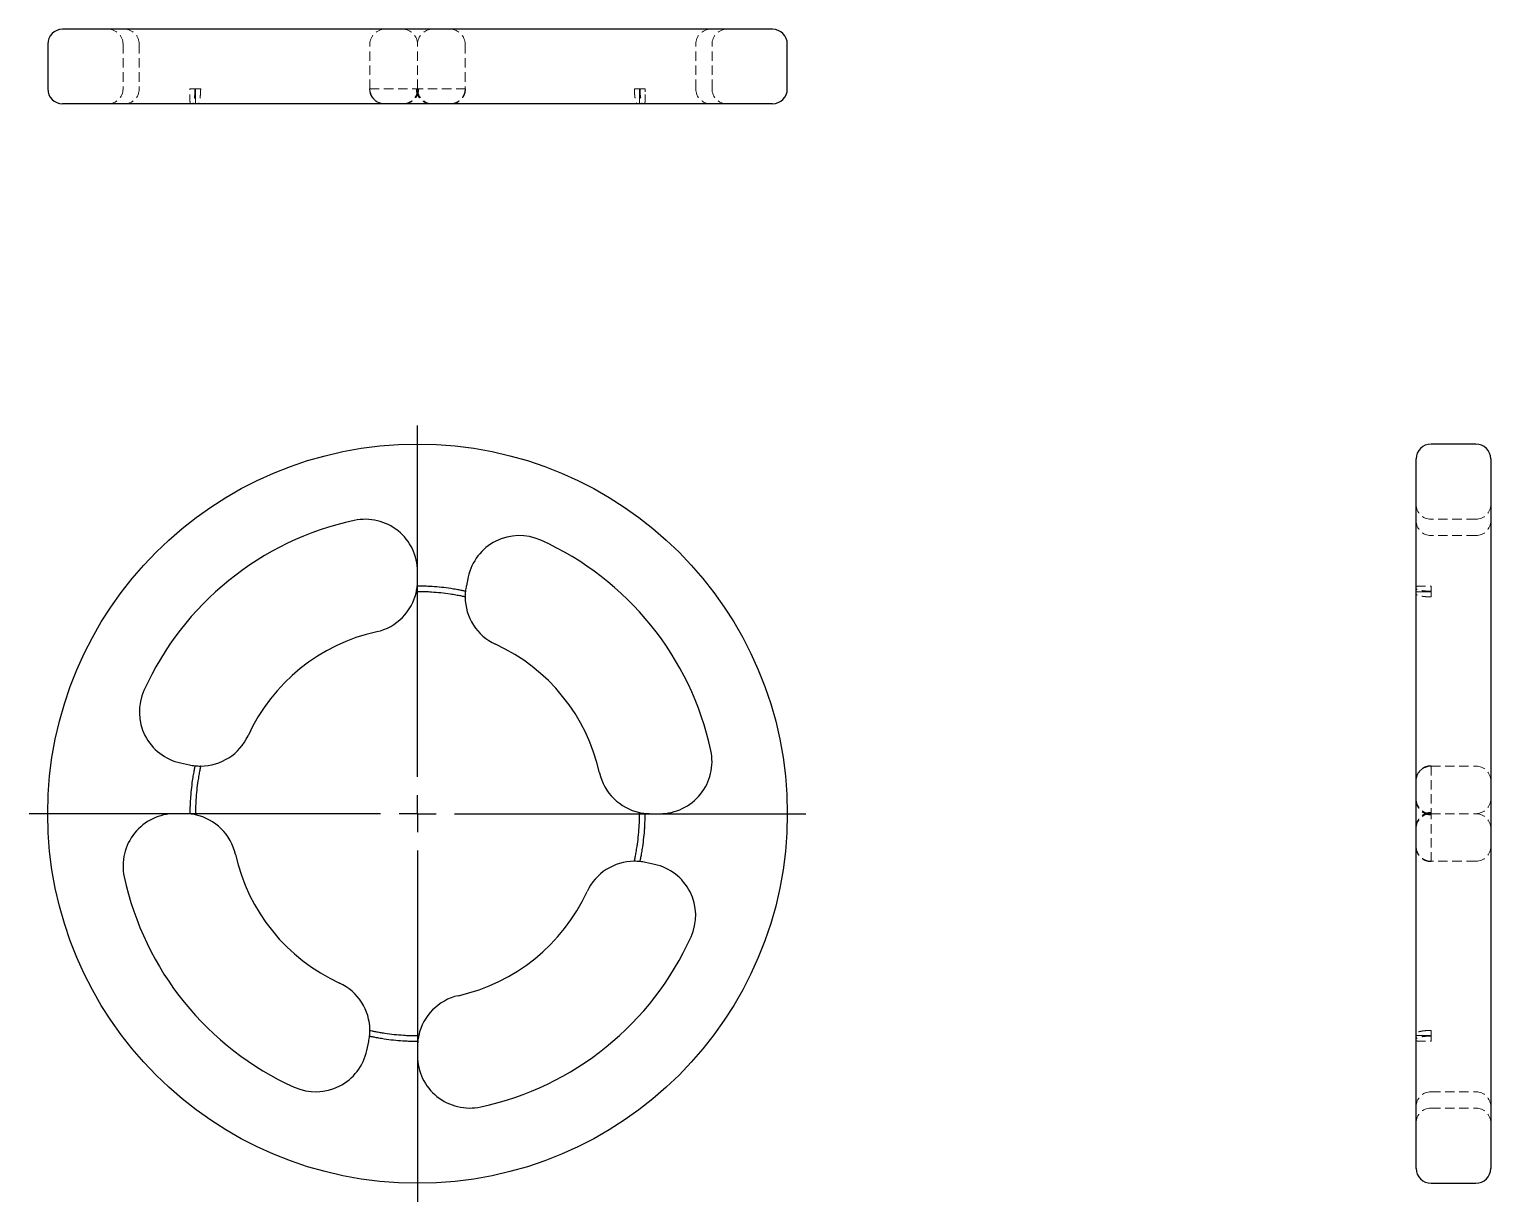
# Model space of a CAD drawing. Header units: millimetres. Extents: x 30 to 228, y 4 to 163.
import ezdxf

# ---------------------------------------------------------------- set-up
doc = ezdxf.new("R2010")
doc.units = ezdxf.units.MM
doc.linetypes.add('HIDDEN', pattern=[1.905, 1.27, -0.635])
doc.layers.add('10', color=7, linetype='Continuous')

# ---------------------------------------------------------------- blocks, each defined once
blk = doc.blocks.new('SW_CENTERMARKSYMBOL_0')
at = {"layer": '10', "color": 0}
for p, q in [((0, 5), (0, 52.5)), ((0, 0), (0, 2.5)), ((-5, 0), (-52.5, 0)), ((0, 0), (-2.5, 0)), ((0, 0), (0, -2.5)), ((0, 0), (2.5, 0)), ((5, 0), (52.5, 0)), ((0, -5), (0, -52.5))]:
    blk.add_line(p, q, dxfattribs=at)

msp = doc.modelspace()

# ---------------------------------------------------------------- linework, layer by layer
at = {"color": 7, "linetype": 'Continuous', "lineweight": 25}
for p, q in [((130.98, 163.11), (35.02, 163.11)), ((33, 161.09), (33, 155.04)), ((133, 155.04), (133, 161.09)), ((130.98, 153.02), (35.02, 153.02)), ((226.09, 107), (220.04, 107)), ((218.02, 57), (218.02, 104.98)), ((228.11, 104.98), (228.11, 57)), ((83, 88.51), (83, 89.76)), ((89.86, 89.03), (89.6, 87.81)), ((50.97, 63.86), (52.19, 63.6)), ((51.49, 57), (50.24, 57)), ((114.51, 57), (115.76, 57)), ((218.02, 9.02), (218.02, 57)), ((228.11, 57), (228.11, 9.02)), ((115.03, 50.14), (113.81, 50.4)), ((76.14, 24.97), (76.4, 26.19)), ((83, 25.49), (83, 24.24)), ((220.04, 7), (226.09, 7))]:
    msp.add_line(p, q, dxfattribs=at)
at = {"color": 7, "linetype": 'HIDDEN', "lineweight": 18}
for p, q in [((43.18, 161.09), (43.18, 155.04)), ((45.38, 161.09), (45.38, 155.04)), ((76.56, 155.04), (76.56, 161.09)), ((83, 155.04), (83, 161.09)), ((89.44, 161.09), (89.44, 155.04)), ((120.62, 155.04), (120.62, 161.09)), ((122.82, 155.04), (122.82, 161.09)), ((52.91, 155.04), (52.22, 155.04)), ((52.91, 155.04), (53.68, 155.04)), ((52.98, 155.04), (52.98, 154.34)), ((76.52, 155.04), (76.56, 155.04)), ((76.56, 155.04), (82.84, 155.04)), ((82.84, 155.04), (82.96, 155.04)), ((89.48, 155.04), (82.96, 155.04)), ((112.32, 155.04), (113.02, 155.04)), ((113.02, 155.04), (113.78, 155.04)), ((113.02, 154.26), (113.02, 155.04)), ((226.09, 96.82), (220.04, 96.82)), ((226.09, 94.62), (220.04, 94.62)), ((220.04, 87.02), (219.34, 87.02)), ((220.04, 87.09), (220.04, 87.78)), ((220.04, 87.09), (220.04, 86.32)), ((220.04, 63.48), (220.04, 63.44)), ((220.04, 63.44), (220.04, 57.16)), ((220.04, 63.44), (226.09, 63.44)), ((220.04, 57.16), (220.04, 57.04)), ((220.04, 50.52), (220.04, 57.04)), ((220.04, 57), (226.09, 57)), ((226.09, 50.56), (220.04, 50.56)), ((220.04, 27.68), (220.04, 26.98)), ((219.34, 26.98), (220.04, 26.98)), ((220.04, 26.98), (220.04, 26.22)), ((220.04, 19.38), (226.09, 19.38)), ((220.04, 17.18), (226.09, 17.18))]:
    msp.add_line(p, q, dxfattribs=at)
at = {"color": 7, "linetype": 'Continuous', "lineweight": 25}
msp.add_circle((83, 57), 50, dxfattribs=at)
for centre, radius, start, end in [((35.02, 161.09), 2.02, 90, 180), ((130.98, 161.09), 2.02, 0, 90), ((35.02, 155.04), 2.02, 180, 270), ((130.98, 155.04), 2.02, 270, 0), ((220.04, 104.98), 2.02, 90, 180), ((226.09, 104.98), 2.02, 0, 90), ((83, 57), 40.57, 102.1683, 155.7477), ((75.94, 89.76), 7.06, 0, 102.1683), ((96.76, 87.55), 7.06, 65.7477, 167.916), ((83, 57), 40.57, 12.1683, 65.7477), ((75.94, 88.51), 7.06, 282.6356, 347.8324), ((75.94, 88.51), 7.06, 347.8324, 354.055), ((75.94, 88.51), 7.06, 354.055, 0), ((83, 57), 30.02, 81.5167, 86.3994), ((83, 57), 30.78, 81.6107, 86.3053), ((96.5, 86.33), 7.06, 173.861, 180.0836), ((96.5, 86.33), 7.06, 167.916, 173.861), ((96.5, 86.33), 7.06, 180.0836, 245.2804), ((83, 57), 25.23, 102.6356, 155.2804), ((83, 57), 25.23, 12.6356, 65.2804), ((52.45, 70.76), 7.06, 155.7477, 257.916), ((53.67, 70.5), 7.06, 270.0836, 335.2804), ((115.76, 64.06), 7.06, 270, 12.1683), ((53.67, 70.5), 7.06, 257.916, 263.861), ((53.67, 70.5), 7.06, 263.861, 270.0836), ((83, 57), 30.78, 171.6107, 176.3053), ((83, 57), 30.02, 171.5167, 176.3994), ((114.51, 64.06), 7.06, 192.6356, 257.8324), ((50.24, 49.94), 7.06, 90, 192.1683), ((51.49, 49.94), 7.06, 84.055, 90), ((51.49, 49.94), 7.06, 77.8324, 84.055), ((51.49, 49.94), 7.06, 12.6356, 77.8324), ((114.51, 64.06), 7.06, 257.8324, 264.055), ((114.51, 64.06), 7.06, 264.055, 270), ((83, 57), 30.02, 351.5167, 356.3994), ((83, 57), 30.78, 351.6107, 356.3053), ((83, 57), 25.23, 192.6356, 245.2804), ((112.33, 43.5), 7.06, 90.0836, 155.2804), ((112.33, 43.5), 7.06, 83.861, 90.0836), ((112.33, 43.5), 7.06, 77.916, 83.861), ((113.55, 43.24), 7.06, 335.7477, 77.916), ((83, 57), 40.57, 192.1683, 245.7477), ((83, 57), 25.23, 282.6356, 335.2804), ((83, 57), 40.57, 282.1683, 335.7477), ((69.5, 27.67), 7.06, 0.0836, 65.2804), ((90.06, 25.49), 7.06, 102.6356, 167.8324), ((69.5, 27.67), 7.06, 353.861, 0.0836), ((69.5, 27.67), 7.06, 347.916, 353.861), ((83, 57), 30.78, 261.6107, 266.3053), ((83, 57), 30.02, 261.5167, 266.3994), ((90.06, 25.49), 7.06, 174.055, 180), ((90.06, 25.49), 7.06, 167.8324, 174.055), ((69.24, 26.45), 7.06, 245.7477, 347.916), ((90.06, 24.24), 7.06, 180, 282.1683), ((220.04, 9.02), 2.02, 180, 270), ((226.09, 9.02), 2.02, 270, 0)]:
    msp.add_arc(centre, radius, start, end, dxfattribs=at)
at = {"color": 7, "linetype": 'HIDDEN', "lineweight": 18}
for centre, start, end in [((41.16, 161.09), 0, 90), ((43.36, 161.09), 0, 90), ((78.58, 161.09), 90, 180), ((80.98, 161.09), 0, 90), ((85.02, 161.09), 90, 180), ((87.42, 161.09), 0, 90), ((122.64, 161.09), 90, 180), ((124.84, 161.09), 90, 180), ((41.16, 155.04), 270, 0), ((43.36, 155.04), 270, 0), ((78.58, 155.04), 194.3473, 203.446), ((78.58, 155.04), 203.446, 270), ((85.02, 155.04), 180, 270), ((122.64, 155.04), 180, 270), ((124.84, 155.04), 180, 270), ((220.04, 98.84), 180, 270), ((226.09, 98.84), 270, 0), ((220.04, 96.64), 180, 270), ((226.09, 96.64), 270, 0), ((220.04, 61.42), 109.7502, 180), ((226.09, 61.42), 0, 90), ((220.04, 59.02), 180, 270), ((226.09, 59.02), 270, 0), ((220.04, 54.98), 90, 180), ((226.09, 54.98), 0, 90), ((226.09, 52.58), 270, 0), ((220.04, 17.36), 90, 180), ((226.09, 17.36), 0, 90), ((220.04, 15.16), 90, 180), ((226.09, 15.16), 0, 90)]:
    msp.add_arc(centre, 2.02, start, end, dxfattribs=at)
for points, knots in [([(52.29, 153.02), (52.28, 153.02), (52.27, 153.03), (52.26, 153.09), (52.25, 153.12), (52.24, 153.23), (52.24, 153.29), (52.23, 153.43), (52.23, 153.52), (52.22, 153.8), (52.22, 154.02), (52.22, 154.51), (52.22, 154.77), (52.22, 155.04)], [0, 0, 0, 0, 0.125, 0.125, 0.25, 0.25, 0.375, 0.375, 0.5, 0.5, 0.75, 0.75, 1, 1, 1, 1]), ([(52.91, 155.04), (52.91, 154.91), (52.91, 154.77), (52.9, 154.52), (52.89, 154.39), (52.87, 154.14), (52.86, 154.03), (52.83, 153.81), (52.81, 153.71), (52.76, 153.43), (52.72, 153.28), (52.63, 153.07), (52.59, 153.02), (52.55, 153.02)], [0, 0, 0, 0, 0.125, 0.125, 0.25, 0.25, 0.375, 0.375, 0.5, 0.5, 0.75, 0.75, 1, 1, 1, 1]), ([(53.04, 153.02), (53.03, 153.02), (53.02, 153.03), (53.01, 153.09), (53, 153.12), (53, 153.22), (52.99, 153.29), (52.99, 153.43), (52.98, 153.52), (52.98, 153.7), (52.98, 153.8), (52.98, 154.02), (52.98, 154.14), (52.98, 154.51), (52.98, 154.77), (52.98, 155.04)], [0, 0, 0, 0, 0.125, 0.125, 0.25, 0.25, 0.375, 0.375, 0.5, 0.5, 0.625, 0.625, 0.75, 0.75, 1, 1, 1, 1]), ([(53.68, 155.04), (53.68, 154.91), (53.68, 154.77), (53.66, 154.51), (53.66, 154.39), (53.63, 154.14), (53.62, 154.03), (53.59, 153.81), (53.57, 153.7), (53.52, 153.42), (53.48, 153.28), (53.39, 153.07), (53.35, 153.02), (53.31, 153.02)], [0, 0, 0, 0, 0.125, 0.125, 0.25, 0.25, 0.375, 0.375, 0.5, 0.5, 0.75, 0.75, 1, 1, 1, 1]), ([(76.52, 155.04), (76.54, 154.81), (76.58, 154.36), (76.93, 153.76), (77.36, 153.33), (77.72, 153.21), (77.85, 153.16)], [0, 0, 0, 0, 0.272901, 0.545767, 0.819576, 1, 1, 1, 1]), ([(76.56, 155.04), (76.56, 155), (76.56, 154.93), (76.57, 154.82), (76.59, 154.71), (76.6, 154.64), (76.61, 154.61)], [0, 0, 0, 0, 0.247161, 0.496191, 0.747126, 1, 1, 1, 1]), ([(76.61, 154.61), (76.66, 154.38), (76.74, 154.17), (76.99, 153.78), (77.14, 153.61), (77.49, 153.32), (77.69, 153.21), (78.12, 153.06), (78.34, 153.02), (78.57, 153.02)], [0, 0, 0, 0, 0.25, 0.25, 0.5, 0.5, 0.75, 0.75, 1, 1, 1, 1]), ([(81.02, 153.02), (81.15, 153.02), (81.28, 153.03), (81.54, 153.09), (81.67, 153.12), (81.91, 153.23), (82.03, 153.29), (82.25, 153.43), (82.35, 153.52), (82.63, 153.8), (82.78, 154.02), (82.98, 154.51), (83.04, 154.77), (83.04, 155.04)], [0, 0, 0, 0, 0.125, 0.125, 0.25, 0.25, 0.375, 0.375, 0.5, 0.5, 0.75, 0.75, 1, 1, 1, 1]), ([(81.11, 153.02), (81.25, 153.02), (81.38, 153.03), (81.64, 153.09), (81.77, 153.12), (82.01, 153.22), (82.13, 153.29), (82.35, 153.43), (82.46, 153.52), (82.65, 153.7), (82.73, 153.8), (82.88, 154.02), (82.95, 154.14), (83.1, 154.51), (83.16, 154.77), (83.16, 155.04)], [0, 0, 0, 0, 0.125, 0.125, 0.25, 0.25, 0.375, 0.375, 0.5, 0.5, 0.625, 0.625, 0.75, 0.75, 1, 1, 1, 1]), ([(84.89, 153.02), (84.75, 153.02), (84.62, 153.03), (84.36, 153.09), (84.23, 153.12), (83.99, 153.22), (83.87, 153.29), (83.65, 153.43), (83.54, 153.52), (83.35, 153.7), (83.27, 153.8), (83.12, 154.02), (83.05, 154.14), (82.9, 154.51), (82.84, 154.77), (82.84, 155.04)], [0, 0, 0, 0, 0.125, 0.125, 0.25, 0.25, 0.375, 0.375, 0.5, 0.5, 0.625, 0.625, 0.75, 0.75, 1, 1, 1, 1]), ([(84.98, 153.02), (84.85, 153.02), (84.72, 153.03), (84.46, 153.09), (84.33, 153.12), (84.09, 153.23), (83.97, 153.29), (83.75, 153.43), (83.65, 153.52), (83.37, 153.8), (83.22, 154.02), (83.02, 154.51), (82.96, 154.77), (82.96, 155.04)], [0, 0, 0, 0, 0.125, 0.125, 0.25, 0.25, 0.375, 0.375, 0.5, 0.5, 0.75, 0.75, 1, 1, 1, 1]), ([(89.44, 155.04), (89.44, 154.91), (89.43, 154.77), (89.37, 154.51), (89.34, 154.39), (89.23, 154.14), (89.17, 154.03), (89.02, 153.81), (88.94, 153.7), (88.66, 153.42), (88.44, 153.28), (87.96, 153.07), (87.69, 153.02), (87.43, 153.02)], [0, 0, 0, 0, 0.125, 0.125, 0.25, 0.25, 0.375, 0.375, 0.5, 0.5, 0.75, 0.75, 1, 1, 1, 1]), ([(89.48, 155.04), (89.48, 154.91), (89.47, 154.77), (89.42, 154.52), (89.38, 154.39), (89.28, 154.14), (89.22, 154.03), (89.07, 153.81), (88.99, 153.71), (88.72, 153.43), (88.49, 153.28), (88.02, 153.07), (87.75, 153.02), (87.49, 153.02)], [0, 0, 0, 0, 0.125, 0.125, 0.25, 0.25, 0.375, 0.375, 0.5, 0.5, 0.75, 0.75, 1, 1, 1, 1]), ([(112.32, 155.04), (112.32, 154.91), (112.32, 154.77), (112.34, 154.51), (112.34, 154.39), (112.37, 154.14), (112.38, 154.03), (112.41, 153.81), (112.43, 153.7), (112.48, 153.42), (112.52, 153.28), (112.61, 153.07), (112.65, 153.02), (112.69, 153.02)], [0, 0, 0, 0, 0.125, 0.125, 0.25, 0.25, 0.375, 0.375, 0.5, 0.5, 0.75, 0.75, 1, 1, 1, 1]), ([(112.96, 153.02), (112.97, 153.02), (112.98, 153.03), (112.99, 153.09), (113, 153.12), (113, 153.22), (113.01, 153.29), (113.01, 153.43), (113.02, 153.52), (113.02, 153.79), (113.02, 154.02), (113.02, 154.51), (113.02, 154.77), (113.02, 155.04)], [0, 0, 0, 0, 0.125, 0.125, 0.25, 0.25, 0.375, 0.375, 0.5, 0.5, 0.75, 0.75, 1, 1, 1, 1]), ([(113.09, 155.04), (113.09, 154.91), (113.09, 154.77), (113.1, 154.52), (113.11, 154.39), (113.13, 154.14), (113.14, 154.03), (113.17, 153.81), (113.19, 153.71), (113.24, 153.43), (113.28, 153.28), (113.37, 153.07), (113.41, 153.02), (113.45, 153.02)], [0, 0, 0, 0, 0.125, 0.125, 0.25, 0.25, 0.375, 0.375, 0.5, 0.5, 0.75, 0.75, 1, 1, 1, 1]), ([(113.71, 153.02), (113.73, 153.02), (113.74, 153.06), (113.76, 153.22), (113.76, 153.33), (113.77, 153.63), (113.78, 153.81), (113.78, 154.21), (113.78, 154.42), (113.78, 154.65)], [0, 0, 0, 0, 0.25, 0.25, 0.5, 0.5, 0.75, 0.75, 1, 1, 1, 1]), ([(113.78, 154.65), (113.78, 154.69), (113.78, 154.78), (113.78, 154.91), (113.78, 155), (113.78, 155.04)], [0, 0, 0, 0, 0.3329755, 0.6658412, 1, 1, 1, 1]), ([(77.91, 153.14), (77.96, 153.11), (78.15, 153.03), (78.36, 153.02), (78.51, 153.02)], [0, 0, 0, 0, 0.2786575, 1, 1, 1, 1]), ([(218.02, 87.71), (218.02, 87.72), (218.03, 87.73), (218.09, 87.74), (218.12, 87.75), (218.23, 87.76), (218.29, 87.76), (218.43, 87.77), (218.52, 87.77), (218.8, 87.78), (219.02, 87.78), (219.51, 87.78), (219.77, 87.78), (220.04, 87.78)], [0, 0, 0, 0, 0.125, 0.125, 0.25, 0.25, 0.375, 0.375, 0.5, 0.5, 0.75, 0.75, 1, 1, 1, 1]), ([(220.04, 87.09), (219.91, 87.09), (219.77, 87.09), (219.52, 87.1), (219.39, 87.11), (219.14, 87.13), (219.03, 87.14), (218.81, 87.17), (218.71, 87.19), (218.43, 87.24), (218.28, 87.28), (218.07, 87.37), (218.02, 87.41), (218.02, 87.45)], [0, 0, 0, 0, 0.125, 0.125, 0.25, 0.25, 0.375, 0.375, 0.5, 0.5, 0.75, 0.75, 1, 1, 1, 1]), ([(218.02, 86.96), (218.02, 86.97), (218.03, 86.98), (218.09, 86.99), (218.12, 87), (218.22, 87), (218.29, 87.01), (218.43, 87.01), (218.52, 87.02), (218.7, 87.02), (218.8, 87.02), (219.02, 87.02), (219.14, 87.02), (219.51, 87.02), (219.77, 87.02), (220.04, 87.02)], [0, 0, 0, 0, 0.125, 0.125, 0.25, 0.25, 0.375, 0.375, 0.5, 0.5, 0.625, 0.625, 0.75, 0.75, 1, 1, 1, 1]), ([(220.04, 86.32), (219.91, 86.32), (219.77, 86.32), (219.51, 86.34), (219.39, 86.34), (219.14, 86.37), (219.03, 86.38), (218.81, 86.41), (218.7, 86.43), (218.42, 86.48), (218.28, 86.52), (218.07, 86.61), (218.02, 86.65), (218.02, 86.69)], [0, 0, 0, 0, 0.125, 0.125, 0.25, 0.25, 0.375, 0.375, 0.5, 0.5, 0.75, 0.75, 1, 1, 1, 1]), ([(220.04, 63.48), (219.91, 63.48), (219.77, 63.47), (219.52, 63.42), (219.39, 63.38), (219.14, 63.28), (219.03, 63.22), (218.81, 63.07), (218.71, 62.99), (218.43, 62.72), (218.28, 62.49), (218.07, 62.02), (218.02, 61.75), (218.02, 61.49)], [0, 0, 0, 0, 0.125, 0.125, 0.25, 0.25, 0.375, 0.375, 0.5, 0.5, 0.75, 0.75, 1, 1, 1, 1]), ([(220.04, 63.44), (219.81, 63.43), (219.51, 63.41), (219.25, 63.26), (219.19, 63.22)], [0, 0, 0, 0, 0.7493362, 1, 1, 1, 1]), ([(218.15, 62.08), (218.13, 62.02), (218.03, 61.81), (218.02, 61.59), (218.02, 61.43)], [0, 0, 0, 0, 0.295164, 1, 1, 1, 1]), ([(218.02, 58.98), (218.02, 58.85), (218.03, 58.72), (218.09, 58.46), (218.12, 58.33), (218.23, 58.09), (218.29, 57.97), (218.43, 57.75), (218.52, 57.65), (218.8, 57.37), (219.02, 57.22), (219.51, 57.02), (219.77, 56.96), (220.04, 56.96)], [0, 0, 0, 0, 0.125, 0.125, 0.25, 0.25, 0.375, 0.375, 0.5, 0.5, 0.75, 0.75, 1, 1, 1, 1]), ([(218.02, 58.89), (218.02, 58.75), (218.03, 58.62), (218.09, 58.36), (218.12, 58.23), (218.22, 57.99), (218.29, 57.87), (218.43, 57.65), (218.52, 57.54), (218.7, 57.35), (218.8, 57.27), (219.02, 57.12), (219.14, 57.05), (219.51, 56.9), (219.77, 56.84), (220.04, 56.84)], [0, 0, 0, 0, 0.125, 0.125, 0.25, 0.25, 0.375, 0.375, 0.5, 0.5, 0.625, 0.625, 0.75, 0.75, 1, 1, 1, 1]), ([(218.02, 55.11), (218.02, 55.25), (218.03, 55.38), (218.09, 55.64), (218.12, 55.77), (218.22, 56.01), (218.29, 56.13), (218.43, 56.35), (218.52, 56.46), (218.79, 56.74), (219.02, 56.89), (219.51, 57.1), (219.77, 57.16), (220.04, 57.16)], [0, 0, 0, 0, 0.125, 0.125, 0.25, 0.25, 0.375, 0.375, 0.5, 0.5, 0.75, 0.75, 1, 1, 1, 1]), ([(219.65, 57), (219.69, 57.01), (219.78, 57.02), (219.91, 57.04), (220, 57.04), (220.04, 57.04)], [0, 0, 0, 0, 0.3329755, 0.6658412, 1, 1, 1, 1]), ([(220.04, 50.56), (219.91, 50.56), (219.77, 50.57), (219.51, 50.63), (219.39, 50.66), (219.14, 50.77), (219.03, 50.83), (218.81, 50.98), (218.7, 51.06), (218.42, 51.34), (218.28, 51.56), (218.07, 52.04), (218.02, 52.31), (218.02, 52.57)], [0, 0, 0, 0, 0.125, 0.125, 0.25, 0.25, 0.375, 0.375, 0.5, 0.5, 0.75, 0.75, 1, 1, 1, 1]), ([(220.04, 50.52), (219.91, 50.52), (219.77, 50.53), (219.52, 50.58), (219.39, 50.62), (219.14, 50.72), (219.03, 50.78), (218.81, 50.93), (218.71, 51.01), (218.43, 51.28), (218.28, 51.51), (218.07, 51.98), (218.02, 52.25), (218.02, 52.51)], [0, 0, 0, 0, 0.125, 0.125, 0.25, 0.25, 0.375, 0.375, 0.5, 0.5, 0.75, 0.75, 1, 1, 1, 1]), ([(219.61, 27.67), (219.38, 27.66), (219.17, 27.64), (218.78, 27.59), (218.61, 27.56), (218.32, 27.49), (218.21, 27.45), (218.06, 27.38), (218.02, 27.34), (218.02, 27.31)], [0, 0, 0, 0, 0.25, 0.25, 0.5, 0.5, 0.75, 0.75, 1, 1, 1, 1]), ([(220.04, 27.68), (220, 27.68), (219.93, 27.68), (219.82, 27.68), (219.71, 27.67), (219.64, 27.67), (219.61, 27.67)], [0, 0, 0, 0, 0.247161, 0.496191, 0.747126, 1, 1, 1, 1]), ([(218.02, 27.04), (218.02, 27.03), (218.03, 27.02), (218.09, 27.01), (218.12, 27), (218.22, 27), (218.29, 26.99), (218.43, 26.99), (218.52, 26.98), (218.7, 26.98), (218.8, 26.98), (219.02, 26.98), (219.14, 26.98), (219.51, 26.98), (219.77, 26.98), (220.04, 26.98)], [0, 0, 0, 0, 0.125, 0.125, 0.25, 0.25, 0.375, 0.375, 0.5, 0.5, 0.625, 0.625, 0.75, 0.75, 1, 1, 1, 1]), ([(220.04, 26.91), (219.91, 26.91), (219.77, 26.91), (219.52, 26.9), (219.39, 26.89), (219.14, 26.87), (219.03, 26.86), (218.81, 26.83), (218.71, 26.81), (218.43, 26.76), (218.28, 26.72), (218.07, 26.63), (218.02, 26.59), (218.02, 26.55)], [0, 0, 0, 0, 0.125, 0.125, 0.25, 0.25, 0.375, 0.375, 0.5, 0.5, 0.75, 0.75, 1, 1, 1, 1]), ([(218.02, 26.29), (218.02, 26.28), (218.03, 26.27), (218.09, 26.26), (218.12, 26.25), (218.23, 26.24), (218.29, 26.24), (218.43, 26.23), (218.52, 26.23), (218.8, 26.22), (219.02, 26.22), (219.51, 26.22), (219.77, 26.22), (220.04, 26.22)], [0, 0, 0, 0, 0.125, 0.125, 0.25, 0.25, 0.375, 0.375, 0.5, 0.5, 0.75, 0.75, 1, 1, 1, 1])]:
    msp.add_open_spline(points, degree=3, knots=knots, dxfattribs=at)
at = {"color": 7, "linetype": 'Continuous', "lineweight": 25}
for points, knots in [([(84.89, 86.96), (84.75, 86.97), (84.62, 86.98), (84.36, 86.99), (84.23, 87), (83.99, 87), (83.87, 87.01), (83.65, 87.01), (83.54, 87.02), (83.35, 87.02), (83.27, 87.02), (83.12, 87.02), (83.05, 87.02), (82.9, 87.02), (82.84, 87.02), (82.84, 87.02)], [0, 0, 0, 0, 0.125, 0.125, 0.25, 0.25, 0.375, 0.375, 0.5, 0.5, 0.625, 0.625, 0.75, 0.75, 1, 1, 1, 1]), ([(84.98, 87.71), (84.85, 87.72), (84.72, 87.73), (84.46, 87.74), (84.33, 87.75), (84.09, 87.76), (83.97, 87.76), (83.75, 87.77), (83.65, 87.77), (83.37, 87.78), (83.22, 87.78), (83.02, 87.78), (82.96, 87.78), (82.96, 87.78)], [0, 0, 0, 0, 0.125, 0.125, 0.25, 0.25, 0.375, 0.375, 0.5, 0.5, 0.75, 0.75, 1, 1, 1, 1]), ([(89.48, 87.09), (89.48, 87.09), (89.47, 87.09), (89.42, 87.1), (89.38, 87.11), (89.28, 87.13), (89.22, 87.14), (89.07, 87.17), (88.99, 87.19), (88.72, 87.24), (88.49, 87.28), (88.02, 87.37), (87.75, 87.41), (87.49, 87.45)], [0, 0, 0, 0, 0.125, 0.125, 0.25, 0.25, 0.375, 0.375, 0.5, 0.5, 0.75, 0.75, 1, 1, 1, 1]), ([(89.44, 86.32), (89.44, 86.32), (89.43, 86.32), (89.37, 86.34), (89.34, 86.34), (89.23, 86.37), (89.17, 86.38), (89.02, 86.41), (88.94, 86.43), (88.66, 86.48), (88.44, 86.52), (87.96, 86.61), (87.69, 86.65), (87.43, 86.69)], [0, 0, 0, 0, 0.125, 0.125, 0.25, 0.25, 0.375, 0.375, 0.5, 0.5, 0.75, 0.75, 1, 1, 1, 1]), ([(52.91, 63.48), (52.91, 63.48), (52.91, 63.47), (52.9, 63.42), (52.89, 63.38), (52.87, 63.28), (52.86, 63.22), (52.83, 63.07), (52.81, 62.99), (52.76, 62.72), (52.72, 62.49), (52.63, 62.02), (52.59, 61.75), (52.55, 61.49)], [0, 0, 0, 0, 0.125, 0.125, 0.25, 0.25, 0.375, 0.375, 0.5, 0.5, 0.75, 0.75, 1, 1, 1, 1]), ([(53.68, 63.44), (53.68, 63.44), (53.68, 63.43), (53.66, 63.37), (53.66, 63.34), (53.63, 63.23), (53.62, 63.17), (53.59, 63.02), (53.57, 62.94), (53.52, 62.66), (53.48, 62.44), (53.39, 61.96), (53.35, 61.69), (53.31, 61.43)], [0, 0, 0, 0, 0.125, 0.125, 0.25, 0.25, 0.375, 0.375, 0.5, 0.5, 0.75, 0.75, 1, 1, 1, 1]), ([(52.29, 58.98), (52.28, 58.85), (52.27, 58.72), (52.26, 58.46), (52.25, 58.33), (52.24, 58.09), (52.24, 57.97), (52.23, 57.75), (52.23, 57.65), (52.22, 57.37), (52.22, 57.22), (52.22, 57.02), (52.22, 56.96), (52.22, 56.96)], [0, 0, 0, 0, 0.125, 0.125, 0.25, 0.25, 0.375, 0.375, 0.5, 0.5, 0.75, 0.75, 1, 1, 1, 1]), ([(53.04, 58.89), (53.03, 58.75), (53.02, 58.62), (53.01, 58.36), (53, 58.23), (53, 57.99), (52.99, 57.87), (52.99, 57.65), (52.98, 57.54), (52.98, 57.35), (52.98, 57.27), (52.98, 57.12), (52.98, 57.05), (52.98, 56.9), (52.98, 56.84), (52.98, 56.84)], [0, 0, 0, 0, 0.125, 0.125, 0.25, 0.25, 0.375, 0.375, 0.5, 0.5, 0.625, 0.625, 0.75, 0.75, 1, 1, 1, 1]), ([(112.96, 55.11), (112.97, 55.25), (112.98, 55.38), (112.99, 55.64), (113, 55.77), (113, 56.01), (113.01, 56.13), (113.01, 56.35), (113.02, 56.46), (113.02, 56.74), (113.02, 56.89), (113.02, 57.1), (113.02, 57.16), (113.02, 57.16)], [0, 0, 0, 0, 0.125, 0.125, 0.25, 0.25, 0.375, 0.375, 0.5, 0.5, 0.75, 0.75, 1, 1, 1, 1]), ([(113.71, 55.02), (113.73, 55.25), (113.74, 55.48), (113.76, 55.92), (113.76, 56.12), (113.77, 56.48), (113.78, 56.63), (113.78, 56.87), (113.78, 56.95), (113.78, 57)], [0, 0, 0, 0, 0.25, 0.25, 0.5, 0.5, 0.75, 0.75, 1, 1, 1, 1]), ([(113.78, 57), (113.78, 57.01), (113.78, 57.02), (113.78, 57.04), (113.78, 57.04), (113.78, 57.04)], [0, 0, 0, 0, 0.3329755, 0.6658412, 1, 1, 1, 1]), ([(112.32, 50.56), (112.32, 50.56), (112.32, 50.57), (112.34, 50.63), (112.34, 50.66), (112.37, 50.77), (112.38, 50.83), (112.41, 50.98), (112.43, 51.06), (112.48, 51.34), (112.52, 51.56), (112.61, 52.04), (112.65, 52.31), (112.69, 52.57)], [0, 0, 0, 0, 0.125, 0.125, 0.25, 0.25, 0.375, 0.375, 0.5, 0.5, 0.75, 0.75, 1, 1, 1, 1]), ([(113.09, 50.52), (113.09, 50.52), (113.09, 50.53), (113.1, 50.58), (113.11, 50.62), (113.13, 50.72), (113.14, 50.78), (113.17, 50.93), (113.19, 51.01), (113.24, 51.28), (113.28, 51.51), (113.37, 51.98), (113.41, 52.25), (113.45, 52.51)], [0, 0, 0, 0, 0.125, 0.125, 0.25, 0.25, 0.375, 0.375, 0.5, 0.5, 0.75, 0.75, 1, 1, 1, 1]), ([(76.56, 27.68), (76.56, 27.68), (76.56, 27.68), (76.57, 27.68), (76.59, 27.67), (76.6, 27.67), (76.61, 27.67)], [0, 0, 0, 0, 0.247161, 0.496191, 0.747126, 1, 1, 1, 1]), ([(76.61, 27.67), (76.66, 27.66), (76.74, 27.64), (76.99, 27.59), (77.14, 27.56), (77.49, 27.49), (77.69, 27.45), (78.12, 27.38), (78.34, 27.34), (78.57, 27.31)], [0, 0, 0, 0, 0.25, 0.25, 0.5, 0.5, 0.75, 0.75, 1, 1, 1, 1]), ([(76.52, 26.91), (76.52, 26.91), (76.53, 26.91), (76.58, 26.9), (76.62, 26.89), (76.72, 26.87), (76.78, 26.86), (76.93, 26.83), (77.01, 26.81), (77.28, 26.76), (77.51, 26.72), (77.98, 26.63), (78.25, 26.59), (78.51, 26.55)], [0, 0, 0, 0, 0.125, 0.125, 0.25, 0.25, 0.375, 0.375, 0.5, 0.5, 0.75, 0.75, 1, 1, 1, 1]), ([(81.02, 26.29), (81.15, 26.28), (81.28, 26.27), (81.54, 26.26), (81.67, 26.25), (81.91, 26.24), (82.03, 26.24), (82.25, 26.23), (82.35, 26.23), (82.63, 26.22), (82.78, 26.22), (82.98, 26.22), (83.04, 26.22), (83.04, 26.22)], [0, 0, 0, 0, 0.125, 0.125, 0.25, 0.25, 0.375, 0.375, 0.5, 0.5, 0.75, 0.75, 1, 1, 1, 1]), ([(81.11, 27.04), (81.25, 27.03), (81.38, 27.02), (81.64, 27.01), (81.77, 27), (82.01, 27), (82.13, 26.99), (82.35, 26.99), (82.46, 26.98), (82.65, 26.98), (82.73, 26.98), (82.88, 26.98), (82.95, 26.98), (83.1, 26.98), (83.16, 26.98), (83.16, 26.98)], [0, 0, 0, 0, 0.125, 0.125, 0.25, 0.25, 0.375, 0.375, 0.5, 0.5, 0.625, 0.625, 0.75, 0.75, 1, 1, 1, 1])]:
    msp.add_open_spline(points, degree=3, knots=knots, dxfattribs=at)

# ---------------------------------------------------------------- block references
at = {"layer": '10'}
msp.add_blockref('SW_CENTERMARKSYMBOL_0', (83, 57), dxfattribs=at)

doc.saveas('drawing.dxf')
